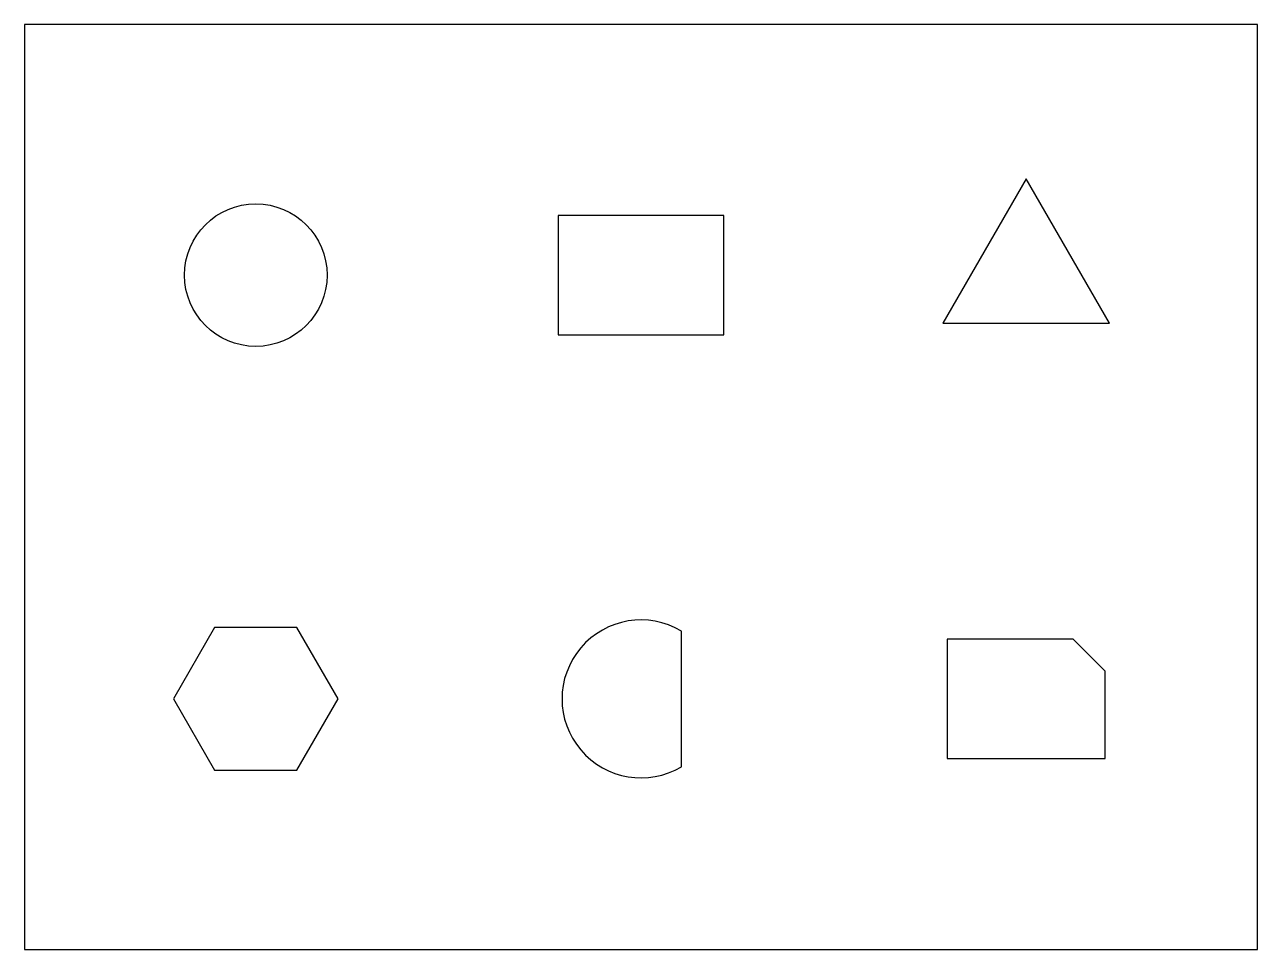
# Model space of a CAD drawing. Header units: millimetres. Extents: x -160 to 160, y -120 to 120.
import ezdxf

# ---------------------------------------------------------------- set-up
doc = ezdxf.new("R2010")
doc.units = ezdxf.units.MM

msp = doc.modelspace()

# ---------------------------------------------------------------- linework, layer by layer
msp.add_line((10.5, -72.61), (10.5, -37.39))
for points in [[(-160, -120), (160, -120), (160, 120), (-160, 120)], [(100, 80), (78.35, 42.5), (121.65, 42.5)], [(-21.5, 39.5), (21.5, 39.5), (21.5, 70.5), (-21.5, 70.5)], [(-78.64, -55), (-89.32, -36.5), (-110.68, -36.5), (-121.36, -55), (-110.68, -73.5), (-89.32, -73.5)], [(79.5, -70.5), (120.5, -70.5), (120.5, -47.79), (112.21, -39.5), (79.5, -39.5)]]:
    msp.add_lwpolyline(points, close=True)
msp.add_circle((-100, 55), 18.5)
msp.add_arc((0, -55), 20.5, 59.1898, 300.8102)

doc.saveas('drawing.dxf')
